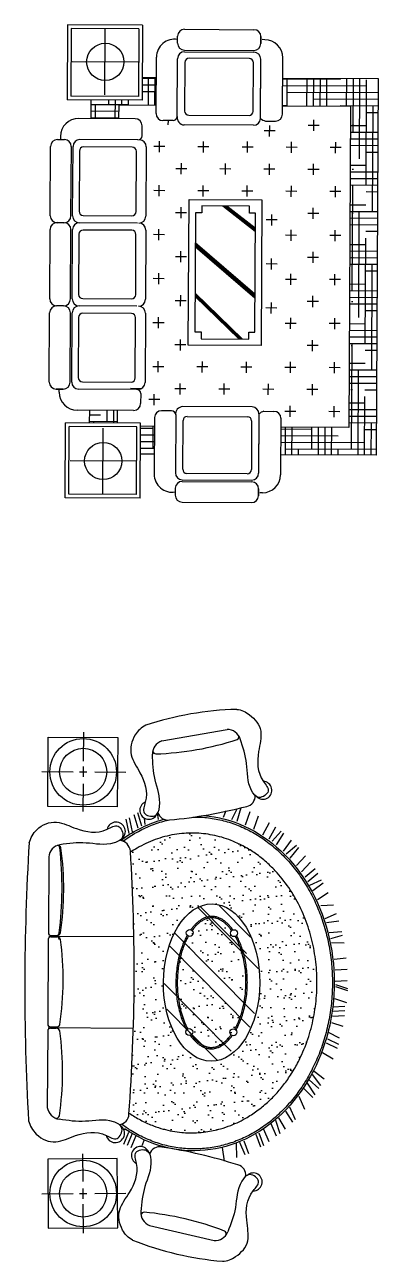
# Model space of a CAD drawing. Header units: millimetres. Extents: x 356 to 23963, y 1202 to 21076.
# Drawn here: x 356 to 2903, y 12128 to 21046 of the extents above; entities that cross this region are included whole.
import ezdxf

# ---------------------------------------------------------------- set-up
doc = ezdxf.new("R2010")
doc.units = ezdxf.units.MM

msp = doc.modelspace()

# ---------------------------------------------------------------- hatches: boundary and pattern name
h = msp.add_hatch()
h.set_pattern_fill('HOUND', color=0, scale=30, angle=449.70477, style=0)
h.set_pattern_definition([(89.7048, (-1161.77, 24479.84), (-46.64278, 190.74287), [762, -381]), (179.7048, (-1161.77, 24479.84), (190.25208, -48.60595), [762, -381])])
h.paths.add_polyline_path([(835.4, 20503.7), (834.7, 20369.4), (1034.7, 20368.4), (1035.2, 20467.8), (1302.6, 20466.4), (1303.6, 20666.4), (1202.5, 20666.9), (1201.6, 20501.8)])
h.paths.add_polyline_path([(823.8, 18265.1), (823.4, 18174.6), (1023.4, 18173.6), (1023.8, 18264.1)])
h.paths.add_polyline_path([(1188.5, 17949.6), (1289.6, 17949.1), (1290.6, 18149.1), (1189.5, 18149.6)])
h.paths.add_polyline_path([(2903.2, 20658.1), (2214.3, 20661.7), (2213.2, 20461.7), (2702.1, 20459.2), (2690.2, 18141.8), (2201.3, 18144.4), (2200.3, 17944.4), (2889.2, 17940.8)])
h = msp.add_hatch()
h.set_pattern_fill('AR-SAND', color=0, scale=70, angle=-180.34741, style=0)
h.set_pattern_definition([(217.1526, (26776.9, 27265.93), (3.59163, -134.90192), [0, -106.4, 0, -119, 0, -113.75]), (187.1526, (26776.9, 27265.93), (-125.0799, -196.7954), [0, -57.4, 0, -95.9, 0, -36.75]), (147.1526, (26863, 27265.4), (-217.98832, 0.92565), [0, -35, 0, -126, 0, -164.5]), (137.1526, (26863, 27265.4), (-210.7975, -60.1602), [0, -17.5, 0, -82.6, 0, -94.5])])
edge = h.paths.add_edge_path()
edge.add_spline(control_points=[(1116.1, 15077), (1132.2, 15087.8), (1148.6, 15098), (1186.1, 15119.7), (1207.4, 15130.8), (1250.8, 15151.2), (1273, 15160.4), (1318, 15176.8), (1340.9, 15184), (1387.2, 15196.3), (1410.6, 15201.3), (1457.5, 15209.2), (1480.9, 15212), (1524.7, 15215.3), (1545.1, 15216), (1565.5, 15215.9), (1568.8, 15215.8), (1572.1, 15215.8), (1597.9, 15215.3), (1620.4, 15213.9), (1665.2, 15209), (1687.5, 15205.6), (1731.7, 15196.9), (1753.6, 15191.6), (1798.3, 15178.6), (1821, 15170.9), (1872.3, 15150.8), (1900.7, 15137.8), (1955.8, 15108.6), (1982.6, 15092.4), (2036.1, 15056), (2062.7, 15035.6), (2113.6, 14991.9), (2137.9, 14968.5), (2196.3, 14906.3), (2228.7, 14865.7), (2287.5, 14779.8), (2313.9, 14734.4), (2360.3, 14639.9), (2380.4, 14590.7), (2414, 14489.9), (2427.5, 14438.1), (2448.1, 14333), (2455, 14279.6), (2462.3, 14172.3), (2462.6, 14118.3), (2456.7, 14010.8), (2450.3, 13957.3), (2431.1, 13851.8), (2418.2, 13799.8), (2385.9, 13698.3), (2366.5, 13648.8), (2329.7, 13570.9), (2314.1, 13541.4), (2280.6, 13484.1), (2262.5, 13456.3), (2224.1, 13402.7), (2203.6, 13376.9), (2160.4, 13327.6), (2137.7, 13304.1), (2089.9, 13259.6), (2065, 13238.7), (2013, 13199.7), (1986.1, 13181.7), (1939.3, 13154.2), (1920.1, 13143.8), (1880.8, 13124.7), (1860.8, 13115.9), (1816.3, 13098.5), (1791.7, 13090.2), (1749.5, 13078.3), (1732.1, 13074), (1697, 13066.6), (1679.3, 13063.5), (1639.2, 13058), (1616.6, 13055.9), (1576.3, 13053.9), (1558.5, 13053.7), (1522.9, 13054.5), (1505.1, 13055.5), (1464.8, 13059.2), (1442.4, 13062.2), (1397.8, 13070.3), (1375.7, 13075.4), (1330.2, 13087.8), (1306.9, 13095.4), (1255.2, 13114.9), (1227.1, 13127.3), (1172.5, 13155.4), (1145.9, 13170.9), (1115.6, 13190.8), (1111.1, 13193.8), (1106.7, 13196.9)], knot_values=[2.652838, 2.652838, 2.652838, 2.652838, 2.712332, 2.712332, 2.786305, 2.786305, 2.860277, 2.860277, 2.93425, 2.93425, 3.008222, 3.008222, 3.080968, 3.080968, 3.14405, 3.14405, 3.14405, 3.154235, 3.154235, 3.223819, 3.223819, 3.293404, 3.293404, 3.362989, 3.362989, 3.436973, 3.436973, 3.533119, 3.533119, 3.629266, 3.629266, 3.732039, 3.732039, 3.834813, 3.834813, 3.992014, 3.992014, 4.149216, 4.149216, 4.306417, 4.306417, 4.463619, 4.463619, 4.62082, 4.62082, 4.778022, 4.778022, 4.935223, 4.935223, 5.092425, 5.092425, 5.249626, 5.249626, 5.349258, 5.349258, 5.44889, 5.44889, 5.548521, 5.548521, 5.648153, 5.648153, 5.747785, 5.747785, 5.847416, 5.847416, 5.914738, 5.914738, 5.982059, 5.982059, 6.062122, 6.062122, 6.117536, 6.117536, 6.172951, 6.172951, 6.242726, 6.242726, 6.297725, 6.297725, 6.352724, 6.352724, 6.42272, 6.42272, 6.492716, 6.492716, 6.568355, 6.568355, 6.663044, 6.663044, 6.757732, 6.757732, 6.774398, 6.774398, 6.774398, 6.774398], degree=3, periodic=0)
edge.add_arc((-12730.2, 14221), 13874.7, -4.23287, 3.54205, ccw=False)
edge = h.paths.add_edge_path(flags=16)
edge.add_ellipse((1702.3, 14137.5), major_axis=(3.4, 567.6), ratio=0.612225, start_angle=0, end_angle=360)
edge = h.paths.add_edge_path(flags=0)
edge.add_spline(control_points=[(1851.4, 13755.4), (1849.2, 13752.4), (1846.9, 13749.4), (1836.3, 13735.8), (1827.8, 13726.2), (1813.5, 13711.9), (1807.7, 13706.6), (1796.2, 13697), (1790.5, 13692.7), (1779.1, 13684.8), (1773.4, 13681.3), (1760.4, 13674.3), (1753.2, 13671), (1741.4, 13666.6), (1736.7, 13665.2), (1726.5, 13662.6), (1721, 13661.6), (1710.2, 13660.2), (1704.8, 13659.9), (1699.4, 13659.9), (1695.6, 13659.9), (1691.9, 13660.1), (1683.9, 13660.9), (1679.5, 13661.5), (1670.8, 13663.3), (1666.4, 13664.4), (1655.9, 13667.7), (1649.8, 13670), (1637.4, 13675.7), (1631.1, 13679), (1617.1, 13687.6), (1609.3, 13693.1), (1596.6, 13703.5), (1591.6, 13707.9), (1581.7, 13717.5), (1576.8, 13722.6), (1565.6, 13735), (1559.4, 13742.5), (1551.7, 13752.8), (1550.1, 13755), (1548.5, 13757.3)], knot_values=[5.587794, 5.587794, 5.587794, 5.587794, 5.619217, 5.619217, 5.733232, 5.733232, 5.809059, 5.809059, 5.884886, 5.884886, 5.960713, 5.960713, 6.059818, 6.059818, 6.125387, 6.125387, 6.204287, 6.204287, 6.283188, 6.283188, 6.283188, 6.337409, 6.337409, 6.400493, 6.400493, 6.463578, 6.463578, 6.54918, 6.54918, 6.634783, 6.634783, 6.738079, 6.738079, 6.804475, 6.804475, 6.870872, 6.870872, 6.955706, 6.955706, 6.978579, 6.978579, 6.978579, 6.978579], degree=3, periodic=0)
edge.add_arc((1540.8, 13781.1), 25, -180.34741, -72.05404, ccw=False)
edge.add_arc((1540.8, 13781.1), 25, -223.57293, -180.34741, ccw=False)
edge.add_spline(control_points=[(1522.7, 13798.3), (1515.4, 13811.4), (1508.5, 13825.3), (1495.5, 13854.8), (1489.5, 13870.4), (1478.4, 13902.8), (1473.3, 13919.7), (1464.4, 13954.4), (1460.5, 13972.3), (1454, 14008.8), (1451.4, 14027.4), (1447.4, 14065.1), (1446, 14084.1), (1444.6, 14122.5), (1444.6, 14141.7), (1445.8, 14180.1), (1447.1, 14199.2), (1450.9, 14237.1), (1453.5, 14255.8), (1459.8, 14292.6), (1463.7, 14310.6), (1472.4, 14345.7), (1477.4, 14362.8), (1488.4, 14395.7), (1494.4, 14411.5), (1507.4, 14441.7), (1514.3, 14456.1), (1523.3, 14472.7), (1525, 14475.8), (1526.8, 14478.9)], knot_values=[3.963802, 3.963802, 3.963802, 3.963802, 4.076035, 4.076035, 4.189252, 4.189252, 4.302469, 4.302469, 4.415686, 4.415686, 4.528902, 4.528902, 4.642119, 4.642119, 4.755336, 4.755336, 4.868552, 4.868552, 4.981769, 4.981769, 5.094986, 5.094986, 5.208203, 5.208203, 5.321419, 5.321419, 5.434636, 5.434636, 5.460974, 5.460974, 5.460974, 5.460974], degree=3, periodic=0)
edge.add_arc((1545.1, 14495.9), 25, -180.34741, -137.12184, ccw=False)
edge.add_arc((1545.1, 14495.9), 25, -288.64115, -180.34741, ccw=False)
edge.add_spline(control_points=[(1553.1, 14519.6), (1558.4, 14526.7), (1563.7, 14533.5), (1574.3, 14545.9), (1579.5, 14551.5), (1589.9, 14562), (1595.2, 14566.9), (1607.6, 14577.5), (1614.8, 14583), (1628.6, 14592.2), (1635.3, 14596.1), (1648.4, 14602.7), (1654.9, 14605.4), (1667.7, 14609.8), (1674, 14611.5), (1686.4, 14613.9), (1692.5, 14614.7), (1702.6, 14615.1), (1706.6, 14615.1), (1714.5, 14614.7), (1718.4, 14614.4), (1727.4, 14613.1), (1732.4, 14612), (1744.7, 14608.8), (1752.1, 14606.1), (1767.2, 14599.4), (1774.8, 14595.3), (1790.2, 14585.5), (1798, 14579.7), (1811.3, 14568.5), (1816.7, 14563.5), (1827.6, 14552.7), (1832.9, 14546.8), (1844.3, 14533.5), (1850.2, 14525.8), (1856, 14517.7)], knot_values=[8.729383, 8.729383, 8.729383, 8.729383, 8.802658, 8.802658, 8.872058, 8.872058, 8.941459, 8.941459, 9.03596, 9.03596, 9.125244, 9.125244, 9.214527, 9.214527, 9.303811, 9.303811, 9.393095, 9.393095, 9.45086, 9.45086, 9.508625, 9.508625, 9.580707, 9.580707, 9.684667, 9.684667, 9.788627, 9.788627, 9.892587, 9.892587, 9.965228, 9.965228, 10.037869, 10.037869, 10.120167, 10.120167, 10.120167, 10.120167], degree=3, periodic=0)
edge.add_arc((1863.7, 14493.9), 25, -0.34741, 107.94637, ccw=False)
edge.add_arc((1863.7, 14493.9), 25, -43.57234, -0.34741, ccw=False)
edge.add_spline(control_points=[(1881.9, 14476.7), (1887.9, 14465.8), (1893.7, 14454.3), (1905.2, 14429.2), (1910.8, 14415.6), (1921.2, 14387.3), (1926, 14372.6), (1935.2, 14340.7), (1939.5, 14323.3), (1946.8, 14287.9), (1949.9, 14269.8), (1954.9, 14233), (1956.8, 14214.3), (1959.2, 14176.6), (1959.8, 14157.6), (1959.7, 14119.3), (1959, 14099.9), (1956.2, 14061.5), (1954.2, 14042.5), (1948.8, 14004.9), (1945.5, 13986.4), (1937.6, 13950.3), (1933, 13932.7), (1922.8, 13898.7), (1917.2, 13882.2), (1904.9, 13850.7), (1898.2, 13835.6), (1886.8, 13812.6), (1882.3, 13804.2), (1877.7, 13796.1)], knot_values=[7.105399, 7.105399, 7.105399, 7.105399, 7.199047, 7.199047, 7.300177, 7.300177, 7.401307, 7.401307, 7.513152, 7.513152, 7.624996, 7.624996, 7.736841, 7.736841, 7.848686, 7.848686, 7.962701, 7.962701, 8.076716, 8.076716, 8.190731, 8.190731, 8.304746, 8.304746, 8.418761, 8.418761, 8.532777, 8.532777, 8.602564, 8.602564, 8.602564, 8.602564], degree=3, periodic=0)
edge.add_arc((1859.4, 13779.1), 25, -0.34741, 42.87834, ccw=False)
edge.add_arc((1859.4, 13779.1), 25, -108.64061, -0.34741, ccw=False)
edge = h.paths.add_edge_path(flags=0)
edge.add_line((1907.7, 13886.1), (1476.9, 14322.2))
edge.add_spline(control_points=[(1476.9, 14322.2), (1478.8, 14330), (1480.8, 14337.8), (1487.4, 14361.2), (1492.3, 14376.4), (1501.4, 14401.5), (1505.3, 14411.5), (1509.5, 14421.2)], knot_values=[4.106981, 4.106981, 4.106981, 4.106981, 4.158229, 4.158229, 4.263549, 4.263549, 4.337555, 4.337555, 4.337555, 4.337555], degree=3, periodic=0)
edge.add_line((1509.5, 14421.2), (1935.7, 13989.8))
edge.add_spline(control_points=[(1935.7, 13989.8), (1938.2, 14002.9), (1940.4, 14016.1), (1944.6, 14047), (1946.4, 14064.7), (1949, 14100.3), (1949.7, 14118.3), (1949.9, 14160.9), (1948.9, 14185.5), (1945.2, 14229.6), (1942.9, 14249.3), (1936.7, 14287.9), (1932.9, 14306.8), (1925.7, 14336.7), (1922.7, 14348.1), (1919.4, 14359.3)], knot_values=[7.558048, 7.558048, 7.558048, 7.558048, 7.640345, 7.640345, 7.747401, 7.747401, 7.854456, 7.854456, 8.001222, 8.001222, 8.121226, 8.121226, 8.24123, 8.24123, 8.317122, 8.317122, 8.317122, 8.317122], degree=3, periodic=0)
edge.add_line((1919.4, 14359.3), (1679.3, 14602.3))
edge.add_spline(control_points=[(1679.3, 14602.3), (1680.8, 14602.7), (1682.4, 14603), (1687.1, 14603.8), (1690.2, 14604.2), (1695.4, 14604.7), (1697.5, 14604.9), (1699.6, 14605)], knot_values=[9.453861, 9.453861, 9.453861, 9.453861, 9.477983, 9.477983, 9.527032, 9.527032, 9.560292, 9.560292, 9.560292, 9.560292], degree=3, periodic=0)
edge.add_line((1699.6, 14605), (1908.1, 14394))
edge.add_spline(control_points=[(1908.1, 14394), (1911.1, 14385.5), (1914, 14376.8), (1917.7, 14365.1), (1918.5, 14362.2), (1919.4, 14359.3)], knot_values=[8.317122, 8.317122, 8.317122, 8.317122, 8.378294, 8.378294, 8.398197, 8.398197, 8.398197, 8.398197], degree=3, periodic=0)
edge.add_spline(control_points=[(1935.7, 13989.8), (1934.1, 13981.7), (1932.5, 13973.7), (1927.4, 13951.2), (1923.8, 13937), (1916, 13910.5), (1912, 13898.1), (1907.7, 13886.1)], knot_values=[7.327861, 7.327861, 7.327861, 7.327861, 7.378932, 7.378932, 7.472239, 7.472239, 7.558048, 7.558048, 7.558048, 7.558048], degree=3, periodic=0)

# ---------------------------------------------------------------- linework, layer by layer
at = {"color": 0}
for p, q in [((664.4, 21045.9), (661.6, 20504.6)), ((1204.4, 21043.1), (664.4, 21045.9)), ((691.3, 21018.8), (688.8, 20531.4)), ((1177.3, 21016.3), (691.3, 21018.8)), ((931.8, 20540.2), (934.3, 21015.7)), ((1177.3, 21016.3), (1174.8, 20528.9)), ((1204.4, 21043.1), (1201.6, 20501.8)), ((1456.9, 20913), (1457.1, 20963)), ((1507.6, 21012.8), (2007.6, 21010.2)), ((2056.9, 20909.9), (2057.1, 20959.9)), ((2057.4, 20959.9), (2057.1, 20909.9)), ((2085.7, 20938.1), (2065.7, 20938.2)), ((1302.2, 20404.9), (1304.3, 20812.1)), ((1454.4, 20384.1), (1456.6, 20800.9)), ((1506.9, 20862.8), (2006.9, 20860.2)), ((1507.1, 20850.7), (2006.8, 20848.1)), ((1974.1, 20802.2), (1539.8, 20804.5)), ((2054.3, 20370.3), (2056.5, 20797.8)), ((2054.4, 20381.1), (2056.5, 20797.8)), ((2212.9, 20400.2), (2215, 20807.4)), ((1173.7, 20776.8), (698.2, 20779.3)), ((1509.7, 20774.6), (1507.9, 20423.6)), ((2002.2, 20421), (2004, 20772.1)), ((1202.5, 20666.9), (1303.6, 20666.4)), ((2214.3, 20661.7), (2903.2, 20658.1)), ((2903.2, 20658.1), (2889.2, 17940.8)), ((1174.8, 20528.9), (688.8, 20531.4)), ((1201.6, 20501.8), (661.6, 20504.6)), ((834.7, 20369.4), (835.4, 20503.7)), ((1034.7, 20368.4), (1035.2, 20467.8)), ((1035.2, 20467.8), (1302.6, 20466.4)), ((2213.2, 20461.7), (2702.1, 20459.2)), ((2702.1, 20459.2), (2690.2, 18141.8)), ((1151.3, 20367.8), (744.1, 20369.9)), ((1424.3, 20354.3), (1352, 20354.7)), ((1388.2, 20354.5), (1388, 20323.7)), ((1537.7, 20393.4), (1972, 20391.2)), ((2090.3, 20350.9), (2162.7, 20350.5)), ((2438, 20280.1), (2438.4, 20359.5)), ((1200.7, 20245.2), (1201.1, 20317.5)), ((2004.1, 20320.5), (1504.4, 20323.1)), ((2160.2, 20279.9), (2080.8, 20280.3)), ((2120.3, 20240.4), (2120.7, 20319.7)), ((2477.9, 20319.6), (2398.5, 20320)), ((2726.5, 20318.3), (2716, 20318.4)), ((538.8, 19668.6), (541.4, 20168.6)), ((591.7, 20218.3), (641.7, 20218)), ((613.4, 20240.5), (613.3, 20220.5)), ((688.8, 19667.8), (691.4, 20167.8)), ((700.9, 19668), (703.5, 20167.7)), ((1170.5, 20215.3), (753.7, 20217.5)), ((1130.6, 20163.1), (779.5, 20164.9)), ((1231, 20165), (1228.5, 19665.3)), ((1365.9, 20166.6), (1286.5, 20167)), ((1326, 20127.1), (1326.4, 20206.4)), ((1683.3, 20164.9), (1604, 20165.3)), ((1643.5, 20125.4), (1643.9, 20204.8)), ((2000.8, 20163.3), (1921.5, 20163.7)), ((1961, 20123.8), (1961.4, 20203.2)), ((2318.3, 20161.6), (2239, 20162.1)), ((2278.4, 20122.2), (2278.9, 20201.5)), ((2635.8, 20160), (2556.5, 20160.4)), ((2595.9, 20120.5), (2596.4, 20199.9)), ((749.3, 20135.1), (747.1, 19700.8)), ((1158.2, 19698.7), (1160.4, 20133)), ((1523.8, 20007), (1444.4, 20007.4)), ((1483.9, 19967.5), (1484.3, 20046.9)), ((1841.3, 20005.4), (1761.9, 20005.8)), ((1801.4, 19965.9), (1801.8, 20045.2)), ((2158.8, 20003.7), (2079.4, 20004.1)), ((2118.9, 19964.2), (2119.3, 20043.6)), ((2476.3, 20002.1), (2396.9, 20002.5)), ((2436.4, 19962.6), (2436.8, 20042)), ((2724.8, 20000.8), (2714.4, 20000.9)), ((1324.3, 19809.6), (1324.7, 19889)), ((1364.2, 19849.1), (1284.8, 19849.5)), ((1681.7, 19847.4), (1602.3, 19847.8)), ((1641.8, 19807.9), (1642.2, 19887.3)), ((1999.2, 19845.8), (1919.8, 19846.2)), ((1959.3, 19806.3), (1959.7, 19885.7)), ((2316.7, 19844.2), (2237.3, 19844.6)), ((2276.8, 19804.7), (2277.2, 19884)), ((2634.2, 19842.5), (2554.8, 19842.9)), ((2594.3, 19803), (2594.7, 19882.4)), ((1482.3, 19650), (1482.7, 19729.4)), ((1534.4, 18736), (1539.8, 19785.7)), ((1539.8, 19785.7), (2064.7, 19783)), ((1632.6, 19739), (1632.3, 19689.6)), ((1975.5, 19737.3), (1632.6, 19739)), ((2016.9, 19554.2), (1782.4, 19737.8)), ((2016.9, 19560), (1789.3, 19738.2)), ((2016.9, 19565.9), (1796.8, 19738.2)), ((2016.9, 19571.7), (1804.4, 19738.2)), ((2017, 19577.5), (1811.9, 19738.1)), ((1975.2, 19687.8), (1975.5, 19737.3)), ((2064.7, 19783), (2059.3, 18733.3)), ((2434.7, 19645.1), (2435.2, 19724.5)), ((776.9, 19670.6), (1128, 19668.8)), ((1522.1, 19689.5), (1442.8, 19689.9)), ((1586.1, 19689.8), (1581.6, 18831.4)), ((1632.3, 19689.6), (1586.1, 19689.8)), ((2018.3, 19687.6), (1975.2, 19687.8)), ((2013.8, 18829.2), (2018.3, 19687.6)), ((2175.7, 19637.7), (2096.4, 19638.2)), ((2135.8, 19598.3), (2136.3, 19677.6)), ((2474.6, 19684.6), (2395.3, 19685)), ((2723.2, 19683.3), (2712.8, 19683.4)), ((535.7, 19068.8), (538.3, 19568.8)), ((638.6, 19618.1), (588.6, 19618.3)), ((685.7, 19068.1), (688.3, 19568.1)), ((697.8, 19068.3), (700.4, 19568)), ((746.2, 19535.3), (744, 19101)), ((1167.4, 19615.6), (750.6, 19617.7)), ((1127.5, 19563.4), (776.4, 19565.2)), ((1155.1, 19098.9), (1157.3, 19533.2)), ((1227.9, 19565.3), (1225.4, 19065.6)), ((1362.6, 19531.6), (1283.2, 19532)), ((1322.7, 19492.1), (1323.1, 19571.5)), ((2275.2, 19487.2), (2275.6, 19566.5)), ((2592.7, 19485.5), (2593.1, 19564.9)), ((2014.4, 19073.1), (1584.2, 19443)), ((2014.5, 19090.6), (1584.3, 19460.5)), ((2014.4, 19084.8), (1584.3, 19454.6)), ((2014.4, 19079), (1584.3, 19448.8)), ((2014.5, 19102.3), (1584.4, 19472.1)), ((2014.5, 19096.5), (1584.4, 19466.3)), ((2315.1, 19526.7), (2235.7, 19527.1)), ((2632.6, 19525), (2553.2, 19525.4)), ((1520.5, 19372), (1441.1, 19372.4)), ((1480.6, 19332.5), (1481, 19411.9)), ((2134.2, 19280.8), (2134.6, 19360.1)), ((2473, 19367.1), (2393.6, 19367.5)), ((2433.1, 19327.6), (2433.5, 19407)), ((2721.6, 19365.8), (2711.1, 19365.9)), ((2174.1, 19320.2), (2094.7, 19320.7)), ((1360.9, 19214.1), (1281.6, 19214.5)), ((1321.1, 19174.6), (1321.5, 19254)), ((2313.4, 19209.2), (2234.1, 19209.6)), ((2273.5, 19169.7), (2274, 19249.1)), ((2630.9, 19207.5), (2551.6, 19207.9)), ((2591, 19168), (2591.4, 19247.4)), ((1479, 19015), (1479.4, 19094.4)), ((1912.5, 18778.6), (1583, 19098.3)), ((1906.4, 18778.6), (1583, 19092.5)), ((1900.3, 18778.7), (1583, 19086.7)), ((1924.6, 18778.6), (1583.1, 19110)), ((1918.6, 18778.6), (1583.1, 19104.2)), ((2431.5, 19010.1), (2431.9, 19089.5)), ((635.5, 19018.1), (585.5, 19018.3)), ((1164.3, 19015.6), (747.6, 19017.8)), ((773.8, 19070.9), (1124.9, 19069.1)), ((1518.9, 19054.5), (1439.5, 19054.9)), ((2172.5, 19002.8), (2093.1, 19003.2)), ((2132.6, 18963.3), (2133, 19042.6)), ((2471.4, 19049.6), (2392, 19050)), ((2719.9, 19048.3), (2709.5, 19048.4)), ((532.6, 18468.9), (535.2, 18968.8)), ((682.6, 18468.1), (685.2, 18968.1)), ((694.7, 18468.3), (697.3, 18968)), ((743.2, 18935.4), (740.9, 18501.1)), ((1124.4, 18963.4), (773.3, 18965.2)), ((1152, 18498.9), (1154.2, 18933.2)), ((1224.9, 18965.3), (1222.3, 18465.6)), ((1319.4, 18857.1), (1319.8, 18936.5)), ((2271.9, 18852.2), (2272.3, 18931.6)), ((2589.4, 18850.5), (2589.8, 18929.9)), ((1359.3, 18896.6), (1279.9, 18897)), ((1581.6, 18831.4), (1627.9, 18831.1)), ((1627.9, 18831.1), (1627.6, 18780.1)), ((1970.5, 18778.3), (1970.8, 18829.4)), ((1970.8, 18829.4), (2013.8, 18829.2)), ((2311.8, 18891.7), (2232.4, 18892.1)), ((2629.3, 18890), (2549.9, 18890.4)), ((1517.2, 18737), (1437.9, 18737.4)), ((1477.3, 18697.5), (1477.8, 18776.9)), ((2059.3, 18733.3), (1534.4, 18736)), ((1627.6, 18780.1), (1970.5, 18778.3)), ((2469.7, 18732.1), (2390.4, 18732.5)), ((2429.8, 18692.6), (2430.2, 18772)), ((2718.3, 18730.8), (2707.8, 18730.9)), ((1357.7, 18579.1), (1278.3, 18579.5)), ((1317.8, 18539.6), (1318.2, 18619)), ((1675.2, 18577.4), (1595.8, 18577.9)), ((1635.3, 18538), (1635.7, 18617.3)), ((1992.7, 18575.8), (1913.3, 18576.2)), ((1952.8, 18536.3), (1953.2, 18615.7)), ((2310.2, 18574.2), (2230.8, 18574.6)), ((2270.3, 18534.7), (2270.7, 18614.1)), ((2627.7, 18572.5), (2548.3, 18572.9)), ((2587.8, 18533.1), (2588.2, 18612.4)), ((770.8, 18470.9), (1121.8, 18469.1)), ((582.4, 18418.7), (632.4, 18418.4)), ((632.4, 18418.3), (582.4, 18418.6)), ((603.9, 18396.2), (604, 18416.2)), ((1161.3, 18415.9), (744.5, 18418)), ((1198.1, 18421.1), (1118.7, 18421.6)), ((1191.1, 18385.5), (1190.7, 18313.2)), ((1288.1, 18302.8), (1288.6, 18382.2)), ((1515.6, 18419.5), (1436.2, 18419.9)), ((1475.7, 18380), (1476.1, 18459.4)), ((1833.1, 18417.9), (1753.7, 18418.3)), ((1793.2, 18378.4), (1793.6, 18457.8)), ((2150.6, 18416.2), (2071.2, 18416.6)), ((2110.7, 18376.8), (2111.1, 18456.1)), ((2468.1, 18414.6), (2388.7, 18415)), ((2428.2, 18375.1), (2428.6, 18454.5)), ((2716.7, 18413.3), (2706.2, 18413.4)), ((1328, 18342.3), (1248.7, 18342.7)), ((1993.6, 18289.1), (1493.9, 18291.7)), ((2268.6, 18217.2), (2269, 18296.6)), ((2586.1, 18215.6), (2586.5, 18294.9)), ((1140.5, 18263.5), (733.3, 18265.6)), ((823.4, 18174.6), (823.8, 18265.1)), ((1023.4, 18173.6), (1023.8, 18264.1)), ((1290.9, 18212), (1288.8, 17804.8)), ((1413.6, 18261.4), (1341.2, 18261.7)), ((1443.3, 18231.2), (1441.2, 17814.4)), ((1526.5, 18221.1), (1960.8, 18218.8)), ((2043.4, 18238.9), (2041.2, 17811.3)), ((2043.3, 18228.1), (2041.2, 17811.3)), ((2079.5, 18257.9), (2151.9, 18257.6)), ((2201.6, 18207.3), (2199.5, 17800.1)), ((2308.5, 18256.7), (2229.2, 18257.1)), ((2626, 18255), (2546.6, 18255.4)), ((646.9, 17634.2), (649.6, 18175.5)), ((1189.6, 18172.7), (649.6, 18175.5)), ((674, 17661), (676.5, 18148.4)), ((1162.5, 18145.9), (676.5, 18148.4)), ((919.4, 18137.1), (917, 17661.6)), ((1160, 17658.5), (1162.5, 18145.9)), ((1186.8, 17631.4), (1189.6, 18172.7)), ((1290.6, 18149.1), (1189.5, 18149.6)), ((1494.6, 17840.2), (1496.4, 18191.2)), ((1990.7, 18188.7), (1988.9, 17837.6)), ((2690.2, 18141.8), (2201.3, 18144.4)), ((1289.6, 17949.1), (1188.5, 17949.6)), ((2889.2, 17940.8), (2200.3, 17944.4)), ((1158.8, 17898), (683.3, 17900.5)), ((1490.8, 17752.1), (1990.8, 17749.5)), ((1491.2, 17764.2), (1990.9, 17761.6)), ((1958.7, 17807.8), (1524.4, 17810)), ((1160, 17658.5), (674, 17661)), ((1440.3, 17702.3), (1440.1, 17652.3)), ((2040.3, 17699.3), (2040.1, 17649.3)), ((2040.3, 17649.3), (2040.6, 17699.3)), ((2068.9, 17670.8), (2048.9, 17670.9)), ((1186.8, 17631.4), (646.9, 17634.2)), ((1490.1, 17602.1), (1990.1, 17599.5)), ((522.5, 15408.5), (525.5, 15908.5)), ((525.5, 15908.5), (1025.5, 15905.5)), ((778.7, 15942.7), (777.4, 15735.1)), ((1025.5, 15905.5), (1022.4, 15405.5)), ((1342.6, 15880.4), (1813.9, 15963.2)), ((777.2, 15696.3), (776.7, 15620.6)), ((479.6, 15659), (704.9, 15657.6)), ((749.3, 15657.4), (802.8, 15657.1)), ((860.1, 15656.7), (1083, 15655.4)), ((776.4, 15570.8), (775.2, 15371.4)), ((1022.4, 15405.5), (522.5, 15408.5)), ((1173.3, 15252), (1143.8, 15346.9)), ((1199.6, 15266.1), (1170.1, 15361)), ((1320.4, 15314.9), (1311.3, 15361)), ((1786.8, 15331.1), (1806.5, 15379.4)), ((1848.7, 15313.4), (1885.5, 15390.9)), ((1886, 15300.9), (1914.4, 15399.2)), ((1946.1, 15275.8), (1979.6, 15371.9)), ((2007, 15244.2), (2040.6, 15340.3)), ((1107, 15213.5), (1086.7, 15315.1)), ((1131, 15225.3), (1110.6, 15326.8)), ((1223, 15276.6), (1218.7, 15323.6)), ((2070.8, 15204.1), (2119, 15291.4)), ((2116.8, 15174.1), (2165, 15261.4)), ((2137.6, 15157.5), (2204.4, 15230.6)), ((2169.8, 15131.8), (2222.5, 15215.4)), ((2220.5, 15085.6), (2277.5, 15165.1)), ((2239.4, 15066), (2313.3, 15128.6)), ((2268.6, 15035.7), (2329.7, 15110.8)), ((529.1, 15044.4), (525.8, 14496.3)), ((2314.1, 14982.2), (2379, 15052.7)), ((2349.5, 14936.1), (2414.5, 15006.5)), ((2375.8, 14901.4), (2447.6, 14961.6)), ((2396.1, 14865.6), (2467.9, 14925.8)), ((2410.3, 14841), (2495, 14879.6)), ((2432.3, 14802.8), (2507.1, 14857.5)), ((2465.2, 14737.5), (2542.7, 14786.4)), ((2039.7, 14237.5), (1606, 14676.5)), ((1953.1, 14348.4), (1621.9, 14683.6)), ((1981.9, 14465.4), (1756.6, 14693.5)), ((2489.5, 14693.9), (2579.8, 14699.2)), ((2520.4, 14599.9), (2602.3, 14636.8)), ((2529.1, 14571.8), (2619, 14584)), ((525.5, 14449.7), (521.8, 13837)), ((528.6, 14472.9), (1141.3, 14469.2)), ((544.2, 14468.2), (585.9, 14467.9)), ((544.3, 14477.6), (588.1, 14477.4)), ((2010.6, 13914), (1438.2, 14493.4)), ((2549.7, 14499.6), (2640, 14505)), ((2560.8, 14455.1), (2645.8, 14479.4)), ((1976.8, 13816.1), (1400.2, 14399.8)), ((2566.5, 14426), (2656.8, 14424.5)), ((2585.7, 14305.4), (2672.4, 14316.6)), ((2592.3, 14229.4), (2679.3, 14234.1)), ((1842.6, 13642.2), (1359.8, 14131.6)), ((2591.8, 14147.2), (2678.8, 14151.9)), ((2594.2, 14123), (2681, 14094.8)), ((2594.2, 14108.5), (2680.9, 14080.3)), ((2588.5, 14021.8), (2675.2, 13993.6)), ((1741.7, 13579.1), (1379.5, 13945.7)), ((2574.4, 13962.5), (2661.4, 13967.2)), ((2574.4, 13932.4), (2661.4, 13937.1)), ((2565.1, 13850), (2648.3, 13822.5)), ((2574, 13896.2), (2661, 13900.9)), ((521.5, 13789.7), (518.2, 13237)), ((524.6, 13813), (1136.8, 13809.2)), ((540.2, 13808.2), (581.9, 13808)), ((540.3, 13818.3), (584.1, 13818.1)), ((2542.1, 13779), (2621.4, 13739.3)), ((2526.8, 13704.2), (2606.1, 13664.5)), ((2536.7, 13733.1), (2616, 13693.4)), ((2502, 13633.7), (2578.9, 13588.2)), ((2427.8, 13474.1), (2487.2, 13395.9)), ((2441.6, 13499.1), (2512.8, 13442.6)), ((2391.2, 13411.5), (2446.2, 13329.2)), ((2406.3, 13435.4), (2474.2, 13373.8)), ((2331.1, 13317.6), (2372, 13225.1)), ((2367.7, 13374.5), (2432.1, 13308.1)), ((2233.9, 13210.8), (2286.3, 13131.7)), ((2262.8, 13241.9), (2303.6, 13149.4)), ((2128.6, 13121.3), (2167.4, 13032.5)), ((2163.4, 13146.2), (2194.1, 13048.8)), ((2183.9, 13163.3), (2232, 13080.7)), ((1103.4, 13057.3), (1067.6, 12970.4)), ((1078.6, 13082.4), (1070.8, 13072.7)), ((1129.7, 13050), (1093.8, 12963.1)), ((1157.2, 13033.4), (1121.3, 12946.6)), ((2020.5, 13044.6), (2054.5, 12953.4)), ((2042.6, 13054.3), (2076.6, 12963)), ((2077, 13080.1), (2115.8, 12991.3)), ((1215.8, 13003.8), (1200.2, 12959.1)), ((1779.5, 12947.3), (1793.3, 12849.7)), ((1878.6, 12978.2), (1882.7, 12875.5)), ((1903.9, 12986.1), (1942.7, 12897.3)), ((1934.6, 12996.3), (1968.6, 12905)), ((1022.4, 12868.3), (522.5, 12865.2)), ((522.5, 12865.2), (525.5, 12365.2)), ((776.4, 12703), (775.2, 12902.3)), ((1025.5, 12368.3), (1022.4, 12868.3)), ((479.6, 12614.7), (704.9, 12616.1)), ((749.3, 12616.4), (802.8, 12616.7)), ((777.2, 12577.4), (776.7, 12653.1)), ((860.1, 12617), (1083, 12618.4)), ((778.7, 12331), (777.4, 12538.7)), ((525.5, 12365.2), (1025.5, 12368.3)), ((1253.9, 12385.8), (1719.7, 12276.5))]:
    msp.add_line(p, q, dxfattribs=at)
for centre, radius in [((935.9, 20777.9), 134.2), ((921.1, 17899.3), 134.2), ((776.9, 15657.2), 240), ((776.9, 15657.2), 170), ((1545.1, 14495.9), 25), ((1863.7, 14493.9), 25), ((1540.8, 13781.1), 25), ((1859.4, 13779.1), 25), ((776.9, 12616.5), 240), ((776.9, 12616.5), 170)]:
    msp.add_circle(centre, radius, dxfattribs=at)
for centre, radius, start, end in [((1507.4, 20962.8), 50, 89.70477, 179.70477), ((2007.4, 20960.2), 50, 359.70477, 89.70477), ((1434.3, 20811.5), 130, 79.84333, 179.70477), ((1507.1, 20912.8), 50, 179.70477, 269.70477), ((2007.1, 20910.2), 50, 269.70477, 359.70477), ((2085, 20808.1), 130, 359.70477, 89.70477), ((1506.8, 20800.7), 50, 89.70477, 179.70477), ((1539.7, 20774.5), 30, 89.70477, 179.70477), ((1974, 20772.2), 30, 359.70477, 89.70477), ((2006.5, 20798.1), 50, 359.70477, 89.70477), ((1537.9, 20423.4), 30, 179.70477, 269.70477), ((743.4, 20239.9), 130, 89.70477, 179.70477), ((1151.1, 20317.8), 50, 359.70477, 89.70477), ((1352.2, 20404.7), 50, 179.70477, 269.70477), ((1424.5, 20384.3), 30, 269.70477, 359.70477), ((1507.3, 20376.4), 53.3, 171.62039, 266.8926), ((1972.2, 20421.2), 30, 269.70477, 359.70477), ((2004.3, 20370.5), 50, 269.70477, 359.70477), ((2115.7, 20441), 93.6, 229.02936, 254.2472), ((2162.9, 20400.5), 50, 269.70477, 359.70477), ((1170.7, 20245.3), 30, 269.70477, 359.70477), ((591.4, 20168.3), 50, 89.70477, 179.70477), ((641.4, 20168), 50, 359.70477, 89.70477), ((753.5, 20167.5), 50, 89.70477, 179.70477), ((779.3, 20134.9), 30, 89.70477, 179.70477), ((1130.4, 20133.1), 30, 359.70477, 89.70477), ((1181, 20165.3), 50, 359.70477, 89.70477), ((588.8, 19668.3), 50, 179.70477, 269.70477), ((638.8, 19668.1), 50, 269.70477, 359.70477), ((750.9, 19667.7), 50, 179.70477, 269.70477), ((777.1, 19700.6), 30, 179.70477, 269.70477), ((1128.2, 19698.8), 30, 269.70477, 359.70477), ((1178.5, 19665.5), 50, 269.70477, 359.70477), ((588.3, 19568.6), 50, 89.70477, 179.70477), ((638.3, 19568.3), 50, 359.70477, 89.70477), ((750.4, 19567.7), 50, 89.70477, 179.70477), ((776.2, 19535.2), 30, 89.70477, 179.70477), ((1127.3, 19533.4), 30, 359.70477, 89.70477), ((1177.9, 19565.5), 50, 359.70477, 89.70477), ((774, 19100.9), 30, 179.70477, 269.70477), ((1125.1, 19099.1), 30, 269.70477, 359.70477), ((585.2, 18968.6), 50, 89.70477, 179.70477), ((585.7, 19068.6), 50, 179.70477, 269.70477), ((635.7, 19068.3), 50, 269.70477, 359.70477), ((635.2, 18968.3), 50, 359.70477, 89.70477), ((747.3, 18967.8), 50, 89.70477, 179.70477), ((747.8, 19068), 50, 179.70477, 269.70477), ((1175.4, 19065.8), 50, 269.70477, 359.70477), ((1174.9, 18965.6), 50, 359.70477, 89.70477), ((773.1, 18935.2), 30, 89.70477, 179.70477), ((1124.2, 18933.4), 30, 359.70477, 89.70477), ((582.6, 18468.6), 50, 179.70477, 269.70477), ((632.6, 18468.3), 50, 269.70477, 359.70477), ((744.7, 18468), 50, 179.70477, 269.70477), ((770.9, 18500.9), 30, 179.70477, 269.70477), ((1122, 18499.1), 30, 269.70477, 359.70477), ((1172.3, 18465.8), 50, 269.70477, 359.70477), ((733.9, 18395.6), 130, 179.70477, 269.70477), ((1161.1, 18385.7), 30, 359.70477, 89.70477), ((1140.7, 18313.5), 50, 269.70477, 359.70477), ((1496.2, 18238.4), 53.3, 92.51695, 187.78916), ((1993.4, 18239.1), 50, 359.70477, 89.70477), ((1340.9, 18211.7), 50, 89.70477, 179.70477), ((1413.4, 18231.4), 30, 359.70477, 89.70477), ((1526.4, 18191.1), 30, 89.70477, 179.70477), ((1960.7, 18188.8), 30, 359.70477, 89.70477), ((2104, 18167.6), 93.6, 105.16234, 130.38018), ((2151.6, 18207.6), 50, 359.70477, 89.70477), ((1524.6, 17840), 30, 179.70477, 269.70477), ((1958.9, 17837.8), 30, 269.70477, 359.70477), ((1418.8, 17804.1), 130, 179.70477, 279.56622), ((1490.6, 17702.1), 50, 89.70477, 179.70477), ((1491.4, 17814.2), 50, 179.70477, 269.70477), ((1990.6, 17699.5), 50, 359.70477, 89.70477), ((1991.2, 17811.6), 50, 269.70477, 359.70477), ((2069.5, 17800.8), 130, 269.70477, 359.70477), ((1490.3, 17652.1), 50, 179.70477, 269.70477), ((1990.3, 17649.5), 50, 269.70477, 359.70477), ((1946.9, 13823.5), 2285.7, 91.5971, 108.33086), ((1376.3, 15786.4), 99.9, 109.74394, 181.24324), ((1225, 17932.3), 2146.8, 272.00011, 287.92785), ((1814.2, 15863.3), 99.9, 18.68472, 90.18402), ((1873, 15913.1), 26.7, 298.8175, 12.17944), ((1304.1, 15813.2), 26.7, 195.77843, 261.11045), ((2072, 15524.6), 64.7, 224.01849, 87.42606), ((1249.4, 15380.1), 64.7, 112.5019, 335.90947), ((1942.2, 15480.5), 73.4, 280.08993, 5.41321), ((1386.5, 15382.9), 73.4, 194.51475, 279.83803), ((1063.8, 18850.2), 3555.6, 275.41114, 284.51682), ((1013.9, 15228.2), 66.7, 303.70709, 167.11467), ((1027, 15073.8), 91.3, 7.08004, 81.0967), ((17446.9, 14101.5), 17091.2, 176.50125, 183.21952), ((623.3, 15039.5), 93, 98.98434, 177.47617), ((590.8, 15099.8), 27.5, 18.50611, 91.86805), ((589.8, 15108.7), 18.6, 359.65259, 89.65259), ((-2001.3, 14818), 2625.8, 352.95251, 6.35266), ((-1574.8, 14815.4), 2211.2, 351.68872, 7.61646), ((-12730.2, 14221), 13874.7, 355.73489, 3.57028), ((544.1, 14449.6), 18.6, 89.65259, 179.65259), ((544.4, 14496.2), 18.6, 179.65259, 269.65259), ((586.1, 14496), 18.6, 269.65259, 359.65259), ((587.2, 14504.8), 27.5, 267.43713, 340.79906), ((586.8, 14440.5), 27.5, 18.50611, 91.86805), ((585.8, 14449.4), 18.6, 359.65259, 89.65259), ((-1578.8, 14156.1), 2211.2, 351.68872, 7.61646), ((540.4, 13836.9), 18.6, 179.65259, 269.65259), ((583.2, 13845.5), 27.5, 267.43713, 340.79906), ((540.1, 13789.6), 18.6, 89.65259, 179.65259), ((582.8, 13780.5), 27.5, 18.50611, 91.86805), ((-1582.8, 13496.1), 2211.2, 351.68872, 7.61646), ((619.6, 13253.8), 102.9, 189.43255, 260.93185), ((579.2, 13185.5), 27.5, 267.43713, 340.79906), ((1030.4, 13189.7), 75.7, 274.20335, 359.52664), ((1008, 13050.3), 66.7, 192.1905, 55.59808), ((1189.1, 12890.5), 64.7, 20.84987, 244.25745), ((1325.8, 12880), 73.4, 76.92132, 162.2446), ((807.6, 9436.5), 3555.6, 72.24253, 81.34821), ((1875.1, 12751.2), 73.4, 351.34613, 76.66941), ((2002.2, 12699.8), 64.7, 269.33328, 132.74086), ((1292.8, 12477.7), 99.9, 175.5161, 247.01541), ((1219.2, 12455.1), 26.7, 95.64889, 160.98091), ((1020.5, 10343.8), 2146.8, 68.83149, 84.75924), ((1725.6, 12376.2), 99.9, 266.57533, 338.07463), ((1781.5, 12323.1), 26.7, 344.57991, 57.94184), ((1973.4, 14405.2), 2285.7, 248.42848, 265.16225)]:
    msp.add_arc(centre, radius, start, end, dxfattribs=at)
at = {"color": 0, "extrusion": (0, 0, -1)}
for start_param, end_param in [(0.059359, 3.655453), (5.730448, 6.055456)]:
    msp.add_ellipse((1577.7, 14134.7), major_axis=(7.3, 1210.3), ratio=0.833333, start_param=start_param, end_param=end_param, dxfattribs=at)
at = {"color": 0}
msp.add_ellipse((1702.3, 14137.5), major_axis=(3.4, 567.6), ratio=0.612225, dxfattribs=at)
for points, knots in [([(1883.2, 16108.3), (1918.1, 16105.4), (1996.4, 16064.9), (2079.1, 15959.9), (2028, 15781.9), (2029.8, 15627.7), (2137.7, 15517.9), (2039.2, 15449.2), (1955.1, 15563.1), (1965.9, 15714.1), (1929.5, 15836.3), (1908.8, 15895.3)], [0, 0, 0, 0, 111.734235, 285.4881, 452.499976, 690.410878, 777.662874, 864.648188, 947.778456, 1165.168323, 1370.407822, 1370.407822, 1370.407822, 1370.407822]), ([(1228, 15993.2), (1196.1, 15978.5), (1129.5, 15912.6), (1103.8, 15777.1), (1203.1, 15637), (1253.9, 15491.4), (1189.9, 15351.4), (1306, 15320.4), (1346.2, 15456.1), (1284.6, 15594.4), (1277.2, 15721.7), (1276.5, 15784.2)], [0, 0, 0, 0, 111.734235, 285.4881, 452.499976, 690.410878, 777.662874, 864.648188, 947.778456, 1165.168323, 1370.407822, 1370.407822, 1370.407822, 1370.407822]), ([(387.6, 15144.5), (397, 15179.4), (447.1, 15268.5), (585.7, 15315.6), (745.1, 15231.1), (901.6, 15204.5), (1032.9, 15293.6), (1084.3, 15181.1), (953.4, 15116.9), (802.5, 15155.7), (672.2, 15141.4), (608.7, 15131.3)], [0, 0, 0, 0, 111.734235, 285.4881, 452.499976, 690.410878, 777.662874, 864.648188, 947.778456, 1165.168323, 1369.776533, 1369.776533, 1369.776533, 1369.776533]), ([(1567.1, 15331.6), (1569.8, 15331.7), (1572.5, 15331.7), (1578.5, 15331.7), (1581.7, 15331.7), (1585, 15331.7), (1607.6, 15331.6), (1630.2, 15330.5), (1689.3, 15325.3), (1725.7, 15319.6), (1797.8, 15303.5), (1833.5, 15293.1), (1903.6, 15267.5), (1938.1, 15252.3), (2005.5, 15217.5), (2038.5, 15197.9), (2102.3, 15154.3), (2133.2, 15130.4), (2192.6, 15078.6), (2221.2, 15050.7), (2275.5, 14991.3), (2301.3, 14959.7), (2349.9, 14893.4), (2372.6, 14858.6), (2414.8, 14786.1), (2434.2, 14748.5), (2469.4, 14670.8), (2485.2, 14630.8), (2513.1, 14548.9), (2525.1, 14507), (2545.3, 14421.9), (2553.4, 14378.6), (2565.5, 14291.3), (2569.6, 14247.2), (2573.6, 14158.8), (2573.6, 14114.4), (2569.5, 14025.9), (2565.4, 13981.8), (2553.1, 13894.4), (2544.9, 13851.2), (2524.7, 13765.9), (2512.6, 13724), (2484.7, 13642), (2468.8, 13601.9), (2433.5, 13524.1), (2414.1, 13486.4), (2371.8, 13413.8), (2349, 13378.9), (2300.4, 13312.4), (2274.6, 13280.7), (2220.2, 13221.1), (2191.6, 13193.1), (2132.1, 13141), (2101.2, 13117), (2037.3, 13073.2), (2004.3, 13053.4), (1936.9, 13018.4), (1902.4, 13003.1), (1832.2, 12977.2), (1796.5, 12966.6), (1724.4, 12950.2), (1687.9, 12944.4), (1614.8, 12937.7), (1578.1, 12936.8), (1504.8, 12939.8), (1468.2, 12943.7), (1395.7, 12956.5), (1359.7, 12965.2), (1288.7, 12987.5), (1253.8, 13001), (1185.3, 13032.6), (1151.8, 13050.7), (1096.7, 13084.9), (1074.7, 13100), (1052.7, 13117.4)], [6.265193, 6.265193, 6.265193, 6.265193, 6.273375, 6.273375, 6.283185, 6.283185, 6.283185, 6.351484, 6.351484, 6.462289, 6.462289, 6.573094, 6.573094, 6.683899, 6.683899, 6.794704, 6.794704, 6.905509, 6.905509, 7.016314, 7.016314, 7.127119, 7.127119, 7.237924, 7.237924, 7.348729, 7.348729, 7.459534, 7.459534, 7.570338, 7.570338, 7.681143, 7.681143, 7.791948, 7.791948, 7.902753, 7.902753, 8.013558, 8.013558, 8.124363, 8.124363, 8.235168, 8.235168, 8.345973, 8.345973, 8.456778, 8.456778, 8.567583, 8.567583, 8.678388, 8.678388, 8.789193, 8.789193, 8.899998, 8.899998, 9.010803, 9.010803, 9.121608, 9.121608, 9.232412, 9.232412, 9.343217, 9.343217, 9.454022, 9.454022, 9.564827, 9.564827, 9.675632, 9.675632, 9.786437, 9.786437, 9.897242, 9.897242, 9.973676, 9.973676, 9.973676, 9.973676]), ([(1062.9, 15157.7), (1091, 15178.2), (1119.9, 15197), (1182.6, 15233.2), (1216.6, 15250), (1286, 15279.2), (1321.3, 15291.5), (1364.6, 15303.4), (1391.5, 15308.6), (1399.1, 15310.5)], [12.0143527, 12.0143527, 12.0143527, 12.0143527, 12.1133406, 12.1133406, 12.2241456, 12.2241456, 12.3349505, 12.3349505, 12.3582972, 12.3582972, 12.3582972, 12.3582972]), ([(1106.7, 13196.9), (1111.1, 13193.8), (1115.6, 13190.8), (1145.9, 13170.9), (1172.5, 13155.4), (1227.1, 13127.3), (1255.2, 13114.9), (1306.9, 13095.4), (1330.2, 13087.8), (1375.7, 13075.4), (1397.8, 13070.3), (1442.4, 13062.2), (1464.8, 13059.2), (1505.1, 13055.5), (1522.9, 13054.5), (1558.5, 13053.7), (1576.3, 13053.9), (1616.6, 13055.9), (1639.2, 13058), (1679.3, 13063.5), (1697, 13066.6), (1732.1, 13074), (1749.5, 13078.3), (1791.7, 13090.2), (1816.3, 13098.5), (1860.8, 13115.9), (1880.8, 13124.7), (1920.1, 13143.8), (1939.3, 13154.2), (1986.1, 13181.7), (2013, 13199.7), (2065, 13238.7), (2089.9, 13259.6), (2137.7, 13304.1), (2160.4, 13327.6), (2203.6, 13376.9), (2224.1, 13402.7), (2262.5, 13456.3), (2280.6, 13484.1), (2314.1, 13541.4), (2329.7, 13570.9), (2366.5, 13648.8), (2385.9, 13698.3), (2418.2, 13799.8), (2431.1, 13851.8), (2450.3, 13957.3), (2456.7, 14010.8), (2462.6, 14118.3), (2462.3, 14172.3), (2455, 14279.6), (2448.1, 14333), (2427.5, 14438.1), (2414, 14489.9), (2380.4, 14590.7), (2360.3, 14639.9), (2313.9, 14734.4), (2287.5, 14779.8), (2228.7, 14865.7), (2196.3, 14906.3), (2137.9, 14968.5), (2113.6, 14991.9), (2062.7, 15035.6), (2036.1, 15056), (1982.6, 15092.4), (1955.8, 15108.6), (1900.7, 15137.8), (1872.3, 15150.8), (1821, 15170.9), (1798.3, 15178.6), (1753.6, 15191.6), (1731.7, 15196.9), (1687.5, 15205.6), (1665.2, 15209), (1620.4, 15213.9), (1597.9, 15215.3), (1572.1, 15215.8), (1568.8, 15215.8), (1565.5, 15215.9), (1545.1, 15216), (1524.7, 15215.3), (1480.9, 15212), (1457.5, 15209.2), (1410.6, 15201.3), (1387.2, 15196.3), (1340.9, 15184), (1318, 15176.8), (1273, 15160.4), (1250.8, 15151.2), (1207.4, 15130.8), (1186.1, 15119.7), (1148.6, 15098), (1132.2, 15087.8), (1116.1, 15077)], [2.652838, 2.652838, 2.652838, 2.652838, 2.669503, 2.669503, 2.764192, 2.764192, 2.858881, 2.858881, 2.93452, 2.93452, 3.004516, 3.004516, 3.074512, 3.074512, 3.129511, 3.129511, 3.184509, 3.184509, 3.254285, 3.254285, 3.309699, 3.309699, 3.365114, 3.365114, 3.445177, 3.445177, 3.512498, 3.512498, 3.579819, 3.579819, 3.679451, 3.679451, 3.779083, 3.779083, 3.878714, 3.878714, 3.978346, 3.978346, 4.077978, 4.077978, 4.177609, 4.177609, 4.334811, 4.334811, 4.492012, 4.492012, 4.649214, 4.649214, 4.806415, 4.806415, 4.963617, 4.963617, 5.120818, 5.120818, 5.27802, 5.27802, 5.435221, 5.435221, 5.592423, 5.592423, 5.695196, 5.695196, 5.797969, 5.797969, 5.894116, 5.894116, 5.990263, 5.990263, 6.064247, 6.064247, 6.133832, 6.133832, 6.203416, 6.203416, 6.273001, 6.273001, 6.283185, 6.283185, 6.283185, 6.346268, 6.346268, 6.419014, 6.419014, 6.492986, 6.492986, 6.566959, 6.566959, 6.640931, 6.640931, 6.714904, 6.714904, 6.774398, 6.774398, 6.774398, 6.774398]), ([(1856, 14517.7), (1850.2, 14525.8), (1844.3, 14533.5), (1832.9, 14546.8), (1827.6, 14552.7), (1816.7, 14563.5), (1811.3, 14568.5), (1798, 14579.7), (1790.2, 14585.5), (1774.8, 14595.3), (1767.2, 14599.4), (1752.1, 14606.1), (1744.7, 14608.8), (1732.4, 14612), (1727.4, 14613.1), (1718.4, 14614.4), (1714.5, 14614.7), (1706.6, 14615.1), (1702.6, 14615.1), (1692.5, 14614.7), (1686.4, 14613.9), (1674, 14611.5), (1667.7, 14609.8), (1654.9, 14605.4), (1648.4, 14602.7), (1635.3, 14596.1), (1628.6, 14592.2), (1614.8, 14583), (1607.6, 14577.5), (1595.2, 14566.9), (1589.9, 14562), (1579.5, 14551.5), (1574.3, 14545.9), (1563.7, 14533.5), (1558.4, 14526.7), (1553.1, 14519.6)], [8.729383, 8.729383, 8.729383, 8.729383, 8.811681, 8.811681, 8.884322, 8.884322, 8.956963, 8.956963, 9.060923, 9.060923, 9.164883, 9.164883, 9.268843, 9.268843, 9.340925, 9.340925, 9.39869, 9.39869, 9.456455, 9.456455, 9.545739, 9.545739, 9.635022, 9.635022, 9.724306, 9.724306, 9.81359, 9.81359, 9.908091, 9.908091, 9.977492, 9.977492, 10.046892, 10.046892, 10.120167, 10.120167, 10.120167, 10.120167]), ([(1847.3, 14512.8), (1841.6, 14520.7), (1835.8, 14528), (1824.6, 14541.1), (1819.3, 14546.9), (1808.5, 14557.5), (1803.1, 14562.4), (1790.6, 14572.8), (1783.5, 14577.9), (1770.2, 14586.4), (1763.9, 14589.8), (1751.8, 14595.4), (1745.9, 14597.7), (1735.9, 14600.8), (1731.7, 14601.9), (1723.3, 14603.6), (1719.1, 14604.2), (1710.8, 14605), (1706.7, 14605.1), (1699.5, 14605), (1696.4, 14604.8), (1690.2, 14604.2), (1687.1, 14603.8), (1677.8, 14602.2), (1671.6, 14600.6), (1659, 14596.3), (1652.5, 14593.6), (1639.3, 14586.9), (1632.6, 14582.9), (1619, 14573.6), (1612.1, 14568.3), (1599.6, 14557.4), (1594, 14552.1), (1583, 14540.6), (1577.5, 14534.4), (1568.6, 14523.5), (1565.2, 14519.1), (1561.8, 14514.5)], [8.732382, 8.732382, 8.732382, 8.732382, 8.814952, 8.814952, 8.889794, 8.889794, 8.964635, 8.964635, 9.063566, 9.063566, 9.154169, 9.154169, 9.241634, 9.241634, 9.307113, 9.307113, 9.372592, 9.372592, 9.438071, 9.438071, 9.48712, 9.48712, 9.536169, 9.536169, 9.631232, 9.631232, 9.726295, 9.726295, 9.821358, 9.821358, 9.916421, 9.916421, 9.992599, 9.992599, 10.068778, 10.068778, 10.117167, 10.117167, 10.117167, 10.117167]), ([(1526.8, 14478.9), (1525, 14475.8), (1523.3, 14472.7), (1514.3, 14456.1), (1507.4, 14441.7), (1494.4, 14411.5), (1488.4, 14395.7), (1477.4, 14362.8), (1472.4, 14345.7), (1463.7, 14310.6), (1459.8, 14292.6), (1453.5, 14255.8), (1450.9, 14237.1), (1447.1, 14199.2), (1445.8, 14180.1), (1444.6, 14141.7), (1444.6, 14122.5), (1446, 14084.1), (1447.4, 14065.1), (1451.4, 14027.4), (1454, 14008.8), (1460.5, 13972.3), (1464.4, 13954.4), (1473.3, 13919.7), (1478.4, 13902.8), (1489.5, 13870.4), (1495.5, 13854.8), (1508.5, 13825.3), (1515.4, 13811.4), (1522.7, 13798.3)], [3.963802, 3.963802, 3.963802, 3.963802, 3.99014, 3.99014, 4.103357, 4.103357, 4.216574, 4.216574, 4.329791, 4.329791, 4.443007, 4.443007, 4.556224, 4.556224, 4.669441, 4.669441, 4.782657, 4.782657, 4.895874, 4.895874, 5.009091, 5.009091, 5.122308, 5.122308, 5.235524, 5.235524, 5.348741, 5.348741, 5.460974, 5.460974, 5.460974, 5.460974]), ([(1535, 14473), (1532.5, 14468.7), (1530.1, 14464.3), (1523.3, 14451.3), (1519, 14442.5), (1508.7, 14419.9), (1503, 14405.8), (1492.3, 14376.4), (1487.4, 14361.2), (1478.6, 14329.7), (1474.6, 14313.5), (1467.7, 14280.4), (1464.8, 14263.5), (1460.1, 14229.2), (1458.2, 14211.8), (1455.7, 14176.7), (1454.9, 14159.1), (1454.6, 14123.8), (1455, 14106.1), (1457.3, 14065.6), (1459.5, 14042.9), (1465.7, 13998.4), (1469.8, 13976.5), (1479.6, 13934.3), (1485.3, 13913.9), (1498.4, 13874.8), (1505.6, 13856.3), (1519, 13826.7), (1524.8, 13815), (1530.9, 13804)], [3.966407, 3.966407, 3.966407, 3.966407, 4.004369, 4.004369, 4.075667, 4.075667, 4.180987, 4.180987, 4.286307, 4.286307, 4.391626, 4.391626, 4.496946, 4.496946, 4.602266, 4.602266, 4.707586, 4.707586, 4.812905, 4.812905, 4.950245, 4.950245, 5.087585, 5.087585, 5.224925, 5.224925, 5.362265, 5.362265, 5.458369, 5.458369, 5.458369, 5.458369]), ([(1869.5, 13802), (1871.2, 13804.9), (1872.9, 13807.9), (1880.4, 13821.8), (1886, 13833.3), (1896.7, 13857.4), (1901.8, 13869.9), (1911.3, 13895.9), (1915.7, 13909.4), (1923.8, 13937), (1927.4, 13951.2), (1935.4, 13986.5), (1939.2, 14007.8), (1944.6, 14047), (1946.4, 14064.7), (1949, 14100.3), (1949.7, 14118.3), (1949.9, 14160.9), (1948.9, 14185.5), (1945.2, 14229.6), (1942.9, 14249.3), (1936.7, 14287.9), (1932.9, 14306.8), (1925, 14339.8), (1921.1, 14354.1), (1912.5, 14381.8), (1907.8, 14395.3), (1897.7, 14421.2), (1892.3, 14433.6), (1882.5, 14454.3), (1878.1, 14462.8), (1873.6, 14471)], [7.108002, 7.108002, 7.108002, 7.108002, 7.133749, 7.133749, 7.227056, 7.227056, 7.320363, 7.320363, 7.41367, 7.41367, 7.506977, 7.506977, 7.640345, 7.640345, 7.747401, 7.747401, 7.854456, 7.854456, 8.001222, 8.001222, 8.121226, 8.121226, 8.24123, 8.24123, 8.337025, 8.337025, 8.43282, 8.43282, 8.528615, 8.528615, 8.599958, 8.599958, 8.599958, 8.599958]), ([(1877.7, 13796.1), (1882.3, 13804.2), (1886.8, 13812.6), (1898.2, 13835.6), (1904.9, 13850.7), (1917.2, 13882.2), (1922.8, 13898.7), (1933, 13932.7), (1937.6, 13950.3), (1945.5, 13986.4), (1948.8, 14004.9), (1954.2, 14042.5), (1956.2, 14061.5), (1959, 14099.9), (1959.7, 14119.3), (1959.8, 14157.6), (1959.2, 14176.6), (1956.8, 14214.3), (1954.9, 14233), (1949.9, 14269.8), (1946.8, 14287.9), (1939.5, 14323.3), (1935.2, 14340.7), (1926, 14372.6), (1921.2, 14387.3), (1910.8, 14415.6), (1905.2, 14429.2), (1893.7, 14454.3), (1887.9, 14465.8), (1881.9, 14476.7)], [7.105399, 7.105399, 7.105399, 7.105399, 7.175186, 7.175186, 7.289202, 7.289202, 7.403217, 7.403217, 7.517232, 7.517232, 7.631247, 7.631247, 7.745262, 7.745262, 7.859277, 7.859277, 7.971122, 7.971122, 8.082967, 8.082967, 8.194811, 8.194811, 8.306656, 8.306656, 8.407786, 8.407786, 8.508916, 8.508916, 8.602564, 8.602564, 8.602564, 8.602564]), ([(1548.5, 13757.3), (1550.1, 13755), (1551.7, 13752.8), (1559.4, 13742.5), (1565.6, 13735), (1576.8, 13722.6), (1581.7, 13717.5), (1591.6, 13707.9), (1596.6, 13703.5), (1609.3, 13693.1), (1617.1, 13687.6), (1631.1, 13679), (1637.4, 13675.7), (1649.8, 13670), (1655.9, 13667.7), (1666.4, 13664.4), (1670.8, 13663.3), (1679.5, 13661.5), (1683.9, 13660.9), (1691.9, 13660.1), (1695.6, 13659.9), (1699.4, 13659.9), (1704.8, 13659.9), (1710.2, 13660.2), (1721, 13661.6), (1726.5, 13662.6), (1736.7, 13665.2), (1741.4, 13666.6), (1753.2, 13671), (1760.4, 13674.3), (1773.4, 13681.3), (1779.1, 13684.8), (1790.5, 13692.7), (1796.2, 13697), (1807.7, 13706.6), (1813.5, 13711.9), (1827.8, 13726.2), (1836.3, 13735.8), (1846.9, 13749.4), (1849.2, 13752.4), (1851.4, 13755.4)], [5.587794, 5.587794, 5.587794, 5.587794, 5.610667, 5.610667, 5.695501, 5.695501, 5.761898, 5.761898, 5.828294, 5.828294, 5.93159, 5.93159, 6.017193, 6.017193, 6.102795, 6.102795, 6.16588, 6.16588, 6.228964, 6.228964, 6.283185, 6.283185, 6.283185, 6.362086, 6.362086, 6.440986, 6.440986, 6.506555, 6.506555, 6.60566, 6.60566, 6.681487, 6.681487, 6.757314, 6.757314, 6.833141, 6.833141, 6.947156, 6.947156, 6.978579, 6.978579, 6.978579, 6.978579]), ([(1557.2, 13762.2), (1562.4, 13755.1), (1567.6, 13748.3), (1578.8, 13735), (1584.8, 13728.6), (1596, 13717.5), (1601.1, 13712.8), (1611.5, 13704.2), (1616.7, 13700.3), (1628.2, 13692.3), (1634.5, 13688.5), (1645.9, 13682.6), (1651, 13680.4), (1661, 13676.5), (1665.9, 13674.9), (1675.6, 13672.4), (1680.4, 13671.5), (1688.2, 13670.5), (1691.1, 13670.2), (1695.9, 13670), (1697.7, 13669.9), (1699.4, 13669.9), (1704.2, 13669.9), (1709, 13670.2), (1719.8, 13671.4), (1725.9, 13672.6), (1736.5, 13675.6), (1741, 13677.1), (1750.1, 13680.7), (1754.7, 13682.7), (1766.1, 13688.6), (1773, 13692.8), (1787, 13702.5), (1794.1, 13708), (1808.3, 13720.7), (1815.4, 13727.8), (1828.2, 13742), (1833.9, 13748.9), (1840.6, 13757.7), (1841.7, 13759.1), (1842.7, 13760.5)], [5.590793, 5.590793, 5.590793, 5.590793, 5.665734, 5.665734, 5.748799, 5.748799, 5.820861, 5.820861, 5.892923, 5.892923, 5.983267, 5.983267, 6.0581, 6.0581, 6.132933, 6.132933, 6.207766, 6.207766, 6.255128, 6.255128, 6.283185, 6.283185, 6.283185, 6.358901, 6.358901, 6.453452, 6.453452, 6.520874, 6.520874, 6.588297, 6.588297, 6.685723, 6.685723, 6.783148, 6.783148, 6.880574, 6.880574, 6.960508, 6.960508, 6.975581, 6.975581, 6.975581, 6.975581]), ([(382.7, 13141.6), (391.7, 13106.6), (446.2, 13016.9), (578.7, 12968.1), (739.1, 13050.7), (896, 13075.4), (1026.1, 12984.7), (1078.9, 13096.6), (948.8, 13162.4), (797.2, 13125.4), (666.9, 13141.4), (603.4, 13152.2)], [0, 0, 0, 0, 111.734235, 285.4881, 452.499976, 690.410878, 777.662874, 864.648188, 947.778456, 1165.168323, 1370.407822, 1370.407822, 1370.407822, 1370.407822]), ([(1133, 12279.6), (1102, 12296.1), (1039.2, 12365.7), (1021.3, 12502.4), (1128.3, 12636.7), (1187.3, 12779.1), (1131.3, 12922.6), (1249, 12946.9), (1281.5, 12809.2), (1212.1, 12674.6), (1197.5, 12547.9), (1193.3, 12485.5)], [0, 0, 0, 0, 111.734235, 285.4881, 452.499976, 690.410878, 777.662874, 864.648188, 947.778456, 1165.168323, 1370.407822, 1370.407822, 1370.407822, 1370.407822]), ([(1780.7, 12127.6), (1815.8, 12128.6), (1896.2, 12164.6), (1984.7, 12264.8), (1943.7, 12445.4), (1954.2, 12599.2), (2068.2, 12702.8), (1973.7, 12776.9), (1883.3, 12668), (1885.6, 12516.5), (1842.3, 12396.6), (1818.3, 12338.9)], [0, 0, 0, 0, 111.734235, 285.4881, 452.499976, 690.410878, 777.662874, 864.648188, 947.778456, 1165.168323, 1370.407822, 1370.407822, 1370.407822, 1370.407822])]:
    msp.add_open_spline(points, degree=3, knots=knots, dxfattribs=at)

doc.saveas('drawing.dxf')
